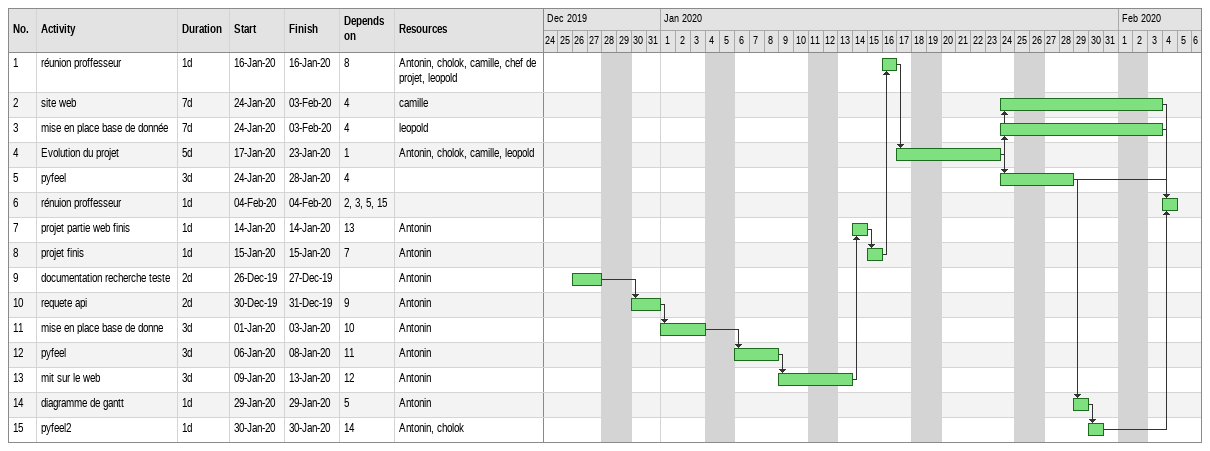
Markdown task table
| ID | Task | Duration | Start | Finish | Predecessors | Resources |
|---|---|---|---|---|---|---|
| 1 | réunion proffesseur | 1d | 2020-01-16 | 2020-01-16 | 8 | Antonin, cholok, camille, chef de projet, leopold |
| 2 | site web | 7d | 2020-01-24 | 2020-02-03 | 4 | camille |
| 3 | mise en place base de donnée | 7d | 2020-01-24 | 2020-02-03 | 4 | leopold |
| 4 | Evolution du projet | 5d | 2020-01-17 | 2020-01-23 | 1 | Antonin, cholok, camille, leopold |
| 5 | pyfeel | 3d | 2020-01-24 | 2020-01-28 | 4 |  |
| 6 | rénuion proffesseur | 1d | 2020-02-04 | 2020-02-04 | 2, 3, 5, 15 |  |
| 7 | projet partie web finis | 1d | 2020-01-14 | 2020-01-14 | 13 | Antonin |
| 8 | projet finis | 1d | 2020-01-15 | 2020-01-15 | 7 | Antonin |
| 9 | documentation recherche teste | 2d | 2019-12-26 | 2019-12-27 |  | Antonin |
| 10 | requete api | 2d | 2019-12-30 | 2019-12-31 | 9 | Antonin |
| 11 | mise en place base de donne | 3d | 2020-01-01 | 2020-01-03 | 10 | Antonin |
| 12 | pyfeel | 3d | 2020-01-06 | 2020-01-08 | 11 | Antonin |
| 13 | mit sur le web | 3d | 2020-01-09 | 2020-01-13 | 12 | Antonin |
| 14 | diagramme de gantt | 1d | 2020-01-29 | 2020-01-29 | 5 | Antonin |
| 15 | pyfeel2 | 1d | 2020-01-30 | 2020-01-30 | 14 | Antonin, cholok |
